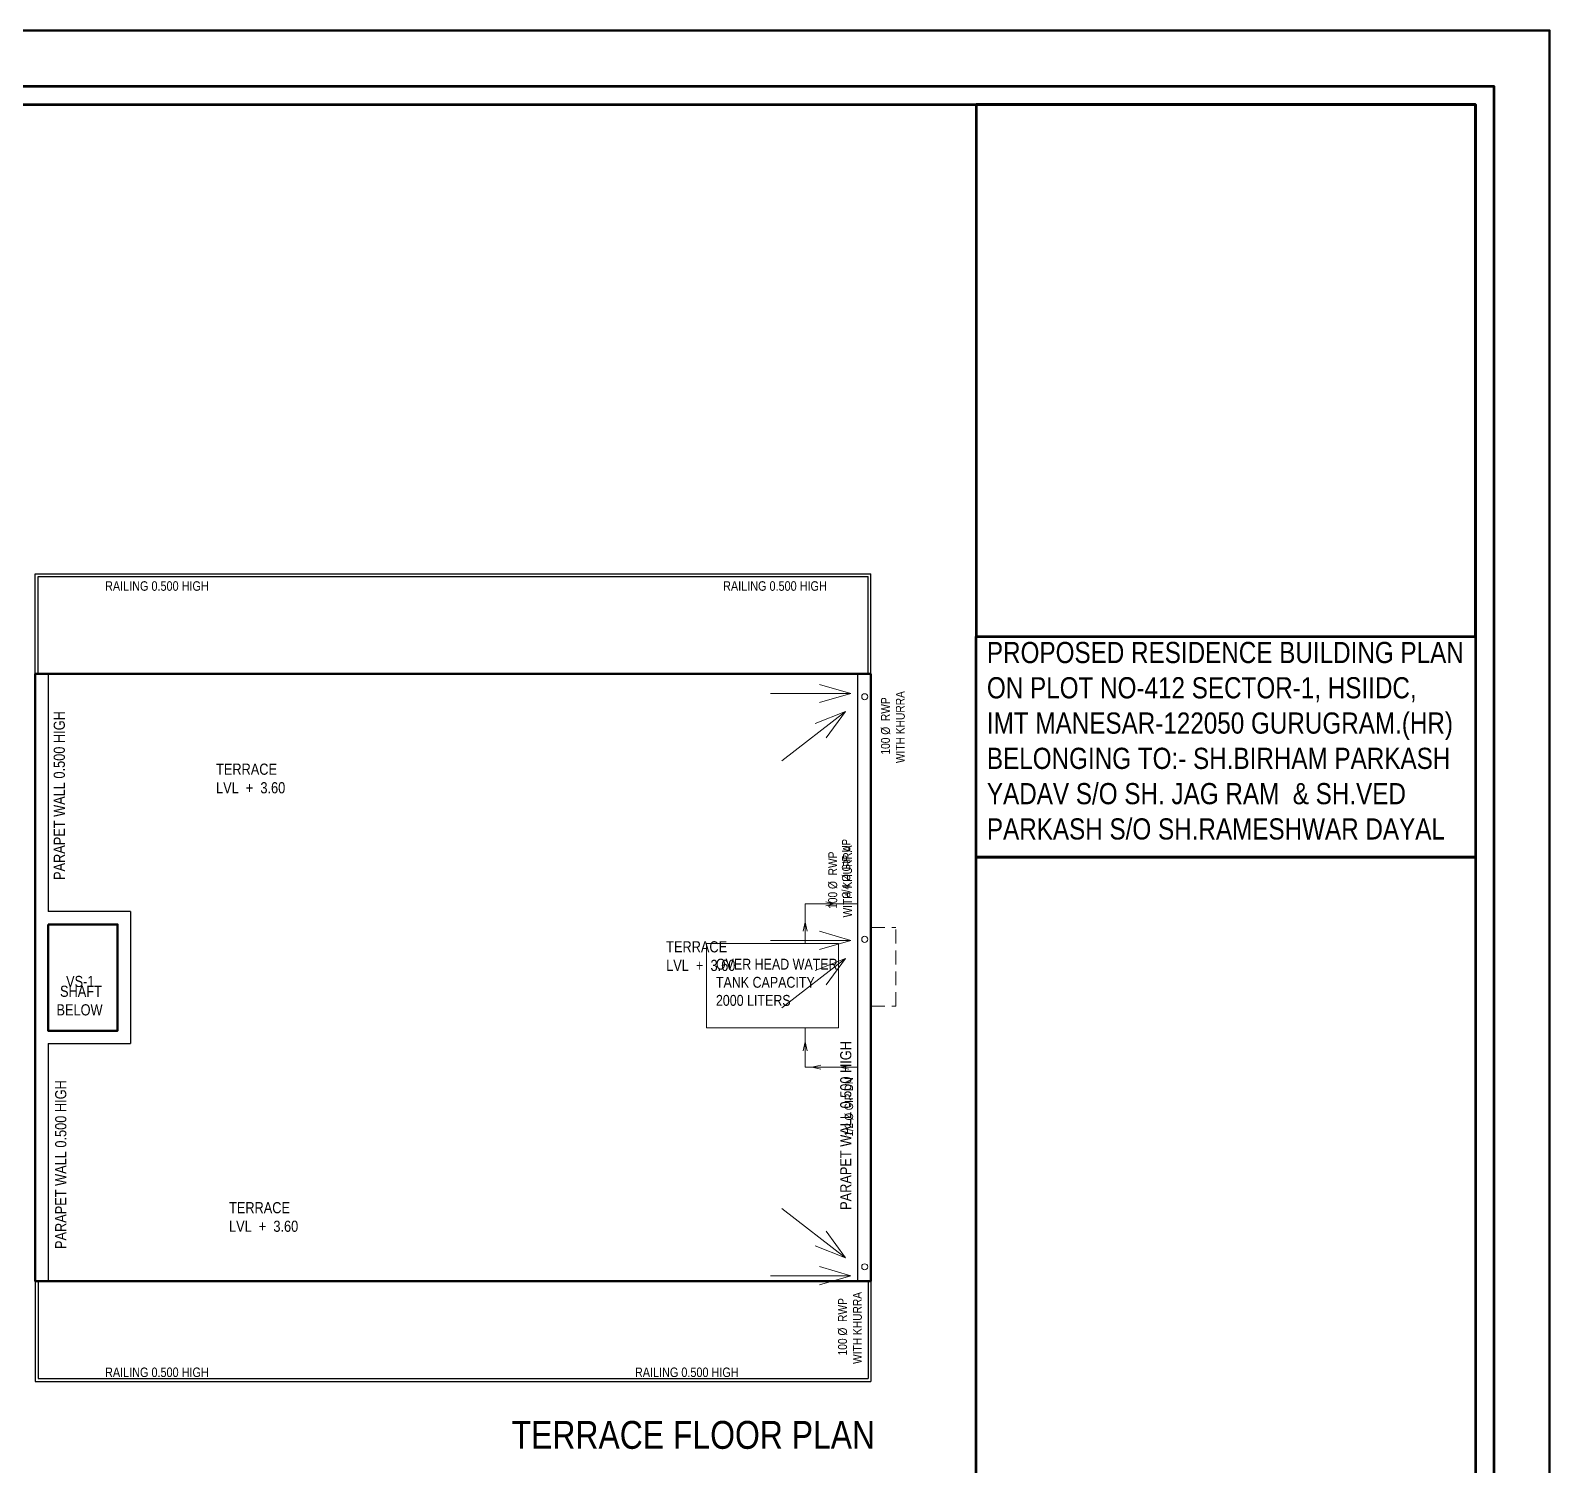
# Model space of a CAD drawing. Header units: metres. Extents: x 0 to 74, y 0 to 58.2.
# Drawn here: x 46.74 to 74.02, y 32.47 to 58.24 of the extents above; entities that cross this region are included whole.
import ezdxf

# ---------------------------------------------------------------- set-up
doc = ezdxf.new("R2010")
doc.units = ezdxf.units.M
doc.header["$MEASUREMENT"] = 0
doc.linetypes.add('DASHED2', pattern=[0.375, 0.25, -0.125])
doc.layers.get('0').update_dxf_attribs({"lineweight": 30})
doc.layers.add('AP_MARKING', color=7, linetype='Continuous', plot=False)
for name, color, linetype, lineweight in [('AREA', 7, 'Continuous', 25), ('AUTOPLAN', 6, 'Continuous', 25), ('BUILDING', 7, 'Continuous', 53), ('FLOOR-GROUND', 7, 'Continuous', 50), ('FLOOR-TERRACE', 7, 'Continuous', 50), ('LAYER1', 3, 'Continuous', 15), ('STAIR', 7, 'Continuous', 70), ('WALL', 7, 'Continuous', 13)]:
    doc.layers.add(name, color=color, linetype=linetype, lineweight=lineweight)
doc.styles.add('NOTES', font='arial.ttf')
doc.styles.get("Standard").update_dxf_attribs({"font": 'ARIALN.TTF'})

msp = doc.modelspace()

# ---------------------------------------------------------------- linework, layer by layer
for p, q in [((46.8308, 46.685), (46.8308, 35.785)), ((46.8308, 46.685), (47.0608, 46.685)), ((47.0608, 46.685), (46.8308, 46.685)), ((46.8308, 46.685), (46.8308, 35.785)), ((47.0608, 46.685), (47.0608, 42.42)), ((61.8308, 46.685), (61.6008, 46.685)), ((61.6008, 46.685), (61.8308, 46.685)), ((61.6008, 35.785), (61.6008, 46.685)), ((61.8308, 41.8208), (61.8308, 46.685)), ((47.0608, 46.455), (47.0608, 42.42)), ((48.5408, 42.42), (47.0608, 42.42)), ((48.5408, 42.42), (48.5408, 40.05)), ((47.0608, 42.19), (47.0608, 40.28)), ((48.3108, 42.19), (47.0608, 42.19)), ((47.0608, 42.19), (47.0608, 40.28)), ((48.3108, 42.19), (48.3108, 40.28)), ((61.8308, 35.785), (61.8308, 42.1336)), ((47.0608, 40.28), (48.3108, 40.28)), ((47.0608, 40.28), (48.3108, 40.28)), ((47.0608, 40.05), (47.0608, 36.015)), ((47.0608, 40.05), (48.5408, 40.05)), ((47.0608, 40.05), (47.0608, 35.785)), ((61.6008, 35.785), (61.6008, 39.9)), ((46.8808, 35.785), (47.0608, 35.785)), ((46.8808, 35.785), (47.0608, 35.785)), ((61.7808, 35.785), (61.6008, 35.785)), ((61.7808, 35.785), (61.6008, 35.785))]:
    msp.add_line(p, q)
at = {"layer": 'AP_MARKING', "color": 0}
msp.add_lwpolyline([(46.8308, 46.685), (61.8308, 46.685), (61.8308, 35.785), (46.8308, 35.785)], close=True, dxfattribs=at)
msp.add_lwpolyline([(46.8308, 46.685), (61.8308, 46.685), (61.8308, 35.785), (46.8308, 35.785)], close=True, dxfattribs=at)
at = {"layer": 'AREA'}
for p, q in [((46.8308, 46.685), (46.8308, 48.485)), ((46.8308, 48.485), (61.8308, 48.485)), ((46.8808, 48.435), (61.7808, 48.435)), ((46.8808, 46.685), (46.8808, 48.435)), ((61.7808, 48.4844), (61.7808, 48.485)), ((61.7808, 46.685), (61.7808, 48.435)), ((61.8308, 46.685), (61.8308, 48.485)), ((46.8308, 35.785), (46.8308, 33.985)), ((46.8808, 35.785), (46.8808, 34.035)), ((61.7808, 35.785), (61.7808, 34.035)), ((61.8308, 35.785), (61.8308, 33.985)), ((46.8308, 33.985), (61.8308, 33.985)), ((46.8808, 34.035), (61.7808, 34.035))]:
    msp.add_line(p, q, dxfattribs=at)
at = {"layer": 'AUTOPLAN'}
msp.add_lwpolyline([(46.8308, 46.685), (61.8308, 46.685), (61.8308, 35.785), (46.8308, 35.785)], close=True, dxfattribs=at)
msp.add_lwpolyline([(46.8308, 46.685), (61.8308, 46.685), (61.8308, 35.785), (46.8308, 35.785)], close=True, dxfattribs=at)
at = {"layer": 'BUILDING'}
for points in [[(1, 57.2385), (73.017, 57.2385), (73.017, 1), (1, 1)], [(1.33, 56.9085), (72.687, 56.9085), (72.687, 1.33), (1.33, 1.33)], [(63.7212, 47.3586), (72.687, 47.3586), (72.687, 56.9085), (63.7212, 56.9085)], [(63.7212, 47.3586), (72.687, 47.3586), (72.687, 43.3961), (63.7212, 43.3961)], [(63.7212, 43.3961), (72.687, 43.3961), (72.687, 27.9699), (63.7212, 27.9699)]]:
    msp.add_lwpolyline(points, close=True, dxfattribs=at)
msp.add_lwpolyline([(63.7212, 14.9696), (63.7212, 43.3961), (72.687, 43.3961), (72.687, 14.9696)], dxfattribs=at)
at = {"layer": 'FLOOR-GROUND', "color": 61, "lineweight": 50}
msp.add_lwpolyline([(0, 58.2385), (74.017, 58.2385), (74.017, 0), (0, 0), (0, 0)], close=True, dxfattribs=at)
at = {"layer": 'FLOOR-TERRACE', "color": 227, "lineweight": 50}
msp.add_lwpolyline([(46.8308, 46.685), (61.8308, 46.685), (61.8308, 35.785), (46.8308, 35.785)], close=True, dxfattribs=at)
at = {"layer": 'FLOOR-TERRACE', "color": 11, "lineweight": 50}
msp.add_lwpolyline([(47.0608, 42.19), (48.3108, 42.19), (48.3108, 40.28), (47.0608, 40.28)], close=True, dxfattribs=at)
at = {"layer": 'LAYER1'}
for p, q in [((60.652, 41.848), (60.652, 42.5587)), ((60.652, 42.5587), (61.6008, 42.5587)), ((61.1818, 42.5587), (61.0226, 42.5933)), ((61.1818, 42.5587), (61.0226, 42.5241)), ((60.652, 42.2283), (60.6174, 42.0691)), ((60.652, 42.2283), (60.6866, 42.0691)), ((60.652, 40.3353), (60.652, 39.6246)), ((60.652, 40.0785), (60.6174, 39.9193)), ((60.652, 40.0785), (60.6866, 39.9193)), ((60.652, 39.6246), (61.6008, 39.6246)), ((60.7752, 39.6269), (60.9344, 39.6615)), ((60.7752, 39.6269), (60.9344, 39.5922)), ((61.2776, 39.6246), (61.4369, 39.6592)), ((61.2776, 39.6246), (61.4369, 39.5899))]:
    msp.add_line(p, q, dxfattribs=at)
msp.add_lwpolyline([(61.2487, 41.848), (58.8842, 41.848), (58.8842, 40.3353), (61.2487, 40.3353)], close=True, dxfattribs=at)
at = {"layer": 'STAIR', "linetype": 'DASHED2', "lineweight": 15}
for p, q in [((61.8308, 42.1336), (62.2808, 42.1336)), ((62.2808, 40.7208), (62.2808, 42.1336)), ((61.8308, 40.7208), (62.2808, 40.7208))]:
    msp.add_line(p, q, dxfattribs=at)
at = {"layer": 'WALL'}
for p, q in [((61.4742, 46.3346), (60.9106, 46.4985)), ((61.4742, 46.3346), (60.0297, 46.3346)), ((61.4742, 46.3346), (60.9106, 46.1706)), ((61.3759, 46.0107), (60.2342, 45.1258)), ((61.3759, 46.0107), (60.83, 45.795)), ((61.3759, 46.0107), (61.0309, 45.5359)), ((61.4742, 41.902), (60.9106, 42.0659)), ((61.4742, 41.902), (60.0297, 41.902)), ((61.4742, 41.902), (60.9106, 41.738)), ((61.3759, 41.5781), (60.2342, 40.6932)), ((61.3759, 41.5781), (60.83, 41.3625)), ((61.3759, 41.5781), (61.0309, 41.1033)), ((61.3759, 36.2053), (60.2342, 37.0903)), ((61.3759, 36.2053), (61.0309, 36.6802)), ((61.3759, 36.2053), (60.83, 36.421)), ((61.4742, 35.8815), (60.9106, 36.0454)), ((61.4742, 35.8815), (60.0297, 35.8815)), ((61.4742, 35.8815), (60.9106, 35.7176))]:
    msp.add_line(p, q, dxfattribs=at)
for centre in [(61.7223, 46.2762), (61.7223, 41.9222), (61.7223, 36.0426)]:
    msp.add_circle(centre, 0.0548, dxfattribs=at)

# ---------------------------------------------------------------- texts
at = {"layer": 'AREA', "attachment_point": 1}
for s, insert, char_height, width in [('RAILING 0.500 HIGH', (48.0845, 48.3492), 0.17, 4.799862), ('RAILING 0.500 HIGH', (59.1795, 48.3492), 0.17, 4.799862), ('TERRACE \\PLVL  +  3.60', (50.0771, 45.076), 0.2, 1.99397), ('TERRACE \\PLVL  +  3.60', (58.1575, 41.8874), 0.2, 1.99397), ('\\A1;  SHAFT\\P BELOW', (47.1489, 41.0892), 0.2, 1.99397), ('TERRACE \\PLVL  +  3.60', (50.3099, 37.2041), 0.2, 1.99397), ('RAILING 0.500 HIGH', (48.0845, 34.2341), 0.17, 4.799862), ('RAILING 0.500 HIGH', (57.5969, 34.2341), 0.17, 4.799862), ('TERRACE FLOOR PLAN', (55.3841, 33.2755), 0.5, 9.173443)]:
    msp.add_mtext(s, dxfattribs=dict(at, insert=insert, char_height=char_height, width=width))
at = {"layer": 'AREA', "insert": (63.9153, 47.2608), "char_height": 0.38, "width": 25.302419, "attachment_point": 1, "style": 'NOTES'}
msp.add_mtext('{\\fArial Narrow|b0|i0|c0|p34;PROPOSED RESIDENCE BUILDING PLAN\\PON PLOT NO-412 SECTOR-1, HSIIDC, \\PIMT MANESAR-122050 GURUGRAM.(HR)\\PBELONGING TO:- SH.BIRHAM PARKASH\\PYADAV S/O SH. JAG RAM  & SH.VED\\PPARKASH S/O SH.RAMESHWAR DAYAL}', dxfattribs=at)
at = {"layer": 'AREA', "char_height": 0.2, "width": 8.13261, "attachment_point": 1, "rotation": 90}
for insert in [(47.1628, 42.987), (61.2814, 37.0646), (47.1888, 36.3621)]:
    msp.add_mtext('\\A1;PARAPET WALL 0.500 HIGH', dxfattribs=dict(at, insert=insert))
at = {"layer": 'FLOOR-TERRACE', "color": 11, "lineweight": 50}
msp.add_text('VS-1', height=0.2, dxfattribs=at).set_placement((47.3849, 41.0656))
at = {"layer": 'LAYER1', "char_height": 0.15, "width": 4.073375, "attachment_point": 1, "rotation": 90}
for s, insert in [('\\A1;3/4 %%C GIP UP', (61.3128, 42.6712)), ('\\A1;1/2 %%C GIP DN', (61.3627, 38.3849))]:
    msp.add_mtext(s, dxfattribs=dict(at, insert=insert))
at = {"layer": 'LAYER1', "insert": (59.0506, 41.5731), "char_height": 0.195, "width": 5.295388, "attachment_point": 1}
msp.add_mtext('\\A1;OVER HEAD WATER\\PTANK CAPACITY\\P2000 LITERS', dxfattribs=at)
at = {"layer": 'WALL', "char_height": 0.16, "width": 8.13261, "attachment_point": 1, "rotation": 90}
for insert in [(62.0137, 45.0847), (61.067, 42.3149), (61.2429, 34.2986)]:
    msp.add_mtext('\\A1;   100 %%C  RWP \\PWITH KHURRA', dxfattribs=dict(at, insert=insert))

doc.saveas('drawing.dxf')
